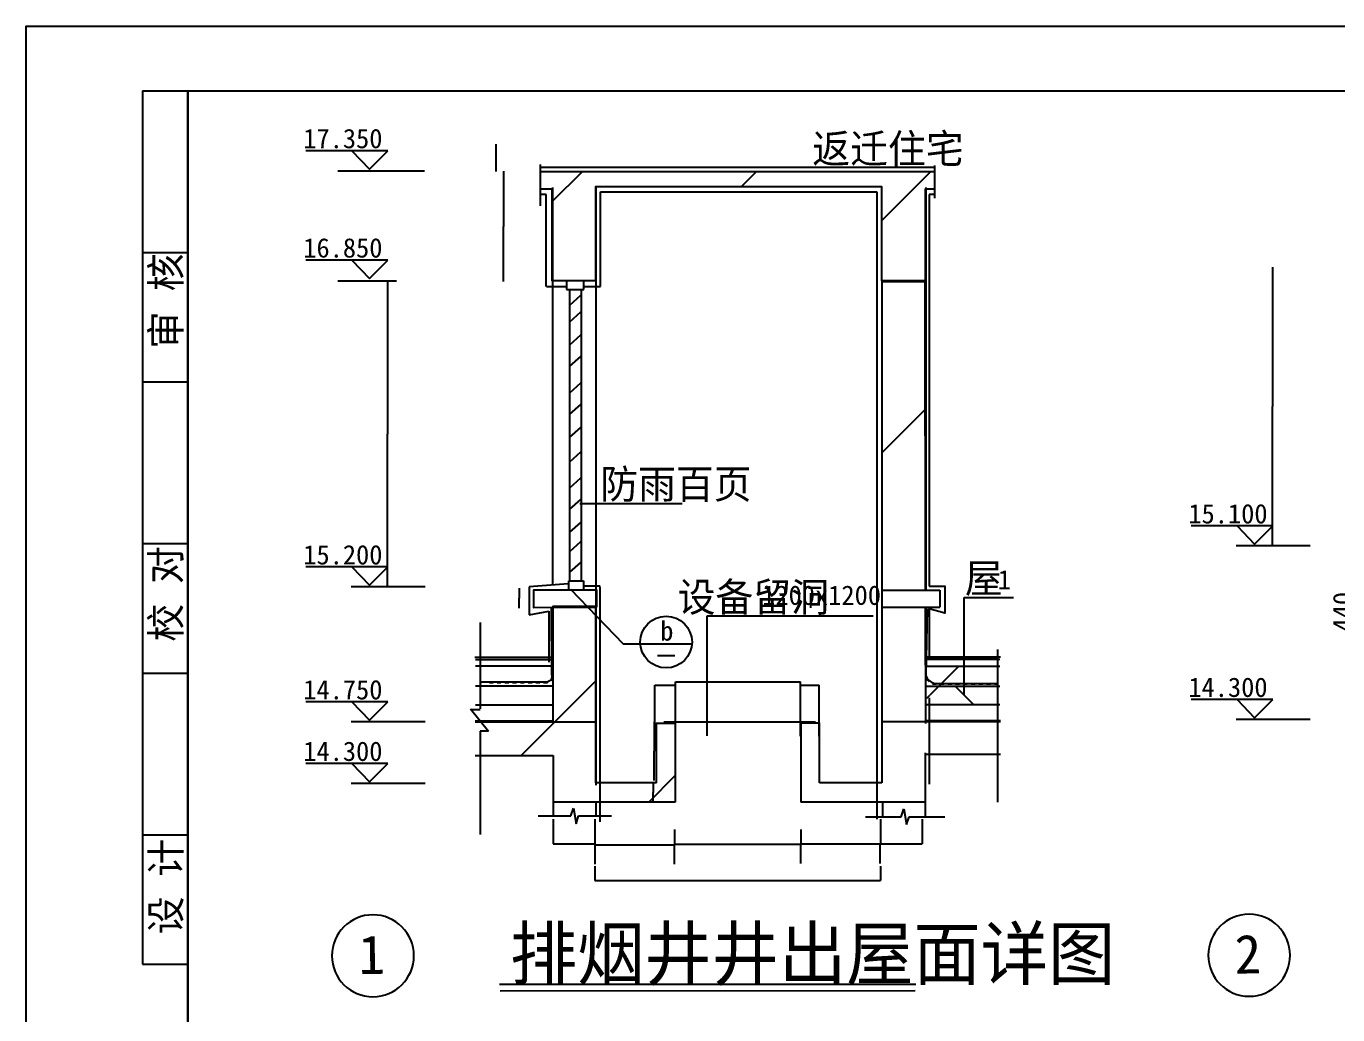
# Model space of a CAD drawing. Header units: metres. Extents: x 169789 to 254571, y -54633 to 5590.
# Drawn here: x 169860 to 190138, y -9694 to 5590 of the extents above; entities that cross this region are included whole.
import ezdxf

# ---------------------------------------------------------------- set-up
doc = ezdxf.new("R2010")
doc.units = ezdxf.units.M
for name, color, linetype in [('DIM', 3, 'Continuous'), ('STAIR', 2, 'Continuous'), ('SURFACE', 6, 'Continuous'), ('WALL', 40, 'Continuous')]:
    doc.layers.add(name, color=color, linetype=linetype)
doc.dimstyles.get("Standard").update_dxf_attribs({"dimtxt": 2.5, "dimasz": 2.5, "dimexe": 1.25, "dimexo": 0.625, "dimtad": 1, "dimcen": 2.5, "dimazin": 3, "dimtfac": 1, "dimtmove": 0, "dimatfit": 3})
pattern_1 = [(45, (0, 0), (-1347.038, 1347.038), [])]

# ---------------------------------------------------------------- blocks, each defined once
blk = doc.blocks.new('*D66')
for p, q in [((189130.04, 1866.8), (189130.04, -290.83)), ((189129.79, -290.83), (189129.54, -290.83)), ((189130.04, -2448.45), (189130.04, -290.83)), ((189130.04, -290.83), (189130.04, -290.83)), ((189130.29, -290.83), (189130.54, -290.83))]:
    blk.add_line(p, q)
at = {"layer": 'Defpoints'}
for p in [(189130.04, 1866.8), (189130.04, -290.83), (189130.04, -2448.45)]:
    blk.add_point(p, dxfattribs=at)
at = {"layer": 'DIM', "insert": (189130.04, -289.705), "char_height": 1, "attachment_point": 5}
blk.add_mtext(' 见转换层平面图', dxfattribs=at)
blk = doc.blocks.new('*D71')
for p, q in [((175445.18, 1643.67), (175445.18, -717.39)), ((175444.93, -717.39), (175444.68, -717.39)), ((175445.18, -3078.44), (175445.18, -717.39)), ((175445.18, -717.39), (175445.18, -717.39)), ((175445.43, -717.39), (175445.68, -717.39))]:
    blk.add_line(p, q)
at = {"layer": 'Defpoints'}
for p in [(175445.18, 1643.67), (175445.18, -717.39), (175445.18, -3078.44)]:
    blk.add_point(p, dxfattribs=at)
at = {"layer": 'DIM', "insert": (175445.18, -716.265), "char_height": 1, "attachment_point": 5}
blk.add_mtext('1600', dxfattribs=at)
blk = doc.blocks.new('*D72')
for p, q in [((177482.67, -3096.63), (177482.67, -3252.94)), ((177482.42, -3252.94), (177482.17, -3252.94)), ((177482.67, -3409.24), (177482.67, -3252.94)), ((177482.67, -3252.94), (177482.67, -3252.94)), ((177482.92, -3252.94), (177483.17, -3252.94))]:
    blk.add_line(p, q)
at = {"layer": 'Defpoints'}
for p in [(177482.67, -3096.63), (177482.67, -3252.94), (177482.67, -3409.24)]:
    blk.add_point(p, dxfattribs=at)
at = {"layer": 'DIM', "insert": (177482.67, -3251.815), "char_height": 1, "attachment_point": 5}
blk.add_mtext('60', dxfattribs=at)
blk = doc.blocks.new('*D73')
for p, q in [((183066.83, -6671.76), (183066.83, -7053.86)), ((183710.52, -6671.76), (183710.52, -7053.86)), ((183067.08, -7053.86), (183387.175, -7053.86)), ((183390.175, -7053.86), (183710.27, -7053.86))]:
    blk.add_line(p, q)
at = {"layer": 'Defpoints'}
for p in [(183066.83, -6671.76), (183710.52, -6671.76), (183066.83, -7053.86)]:
    blk.add_point(p, dxfattribs=at)
at = {"layer": 'DIM', "insert": (183388.675, -7053.86), "char_height": 1, "attachment_point": 5}
blk.add_mtext('200', dxfattribs=at)
blk = doc.blocks.new('*D74')
for p, q in [((178007.26, -6671.76), (178007.26, -7053.86)), ((178650.95, -6671.76), (178650.95, -7053.86)), ((178007.51, -7053.86), (178327.605, -7053.86)), ((178330.605, -7053.86), (178650.7, -7053.86))]:
    blk.add_line(p, q)
at = {"layer": 'Defpoints'}
for p in [(178007.26, -6671.76), (178650.95, -6671.76), (178007.26, -7053.86)]:
    blk.add_point(p, dxfattribs=at)
at = {"layer": 'DIM', "insert": (178329.105, -7053.86), "char_height": 1, "attachment_point": 5}
blk.add_mtext('200', dxfattribs=at)
blk = doc.blocks.new('*D75')
for p, q in [((177126.6, 3765.43), (177126.35, 3765.43)), ((177126.85, 3345.98), (177126.85, 3765.43)), ((177126.85, 3555.71), (177126.85, 3765.43)), ((177126.85, 3765.43), (177126.85, 3765.43)), ((177127.1, 3765.43), (177127.35, 3765.43))]:
    blk.add_line(p, q)
at = {"layer": 'Defpoints'}
for p in [(177126.85, 3765.43), (177126.85, 3555.71), (177126.85, 3345.98)]:
    blk.add_point(p, dxfattribs=at)
at = {"layer": 'DIM', "insert": (177126.85, 3766.555), "char_height": 1, "attachment_point": 5}
blk.add_mtext('20', dxfattribs=at)
blk = doc.blocks.new('*D76')
for p, q in [((177237.97, 3346.98), (177237.97, 2494.18)), ((177237.72, 2494.18), (177237.47, 2494.18)), ((177237.97, 1641.39), (177237.97, 2494.18)), ((177237.97, 2494.18), (177237.97, 2494.18)), ((177238.22, 2494.18), (177238.47, 2494.18))]:
    blk.add_line(p, q)
at = {"layer": 'Defpoints'}
for p in [(177237.97, 3346.98), (177237.97, 2494.18), (177237.97, 1641.39)]:
    blk.add_point(p, dxfattribs=at)
at = {"layer": 'DIM', "insert": (177237.97, 2495.305), "char_height": 1, "attachment_point": 5}
blk.add_mtext('500', dxfattribs=at)
blk = doc.blocks.new('*D77')
for p, q in [((179568.13, -5164.91), (179568.13, -5618.64)), ((179567.88, -5618.64), (179567.63, -5618.64)), ((179568.13, -6072.37), (179568.13, -5618.64)), ((179568.13, -5618.64), (179568.13, -5618.64)), ((179568.38, -5618.64), (179568.63, -5618.64))]:
    blk.add_line(p, q)
at = {"layer": 'Defpoints'}
for p in [(179568.13, -5164.91), (179568.13, -5618.64), (179568.13, -6072.37)]:
    blk.add_point(p, dxfattribs=at)
at = {"layer": 'DIM', "insert": (179568.13, -5617.515), "char_height": 1, "attachment_point": 5}
blk.add_mtext('300', dxfattribs=at)
blk = doc.blocks.new('*D78')
for p, q in [((179581.3, -5349.03), (179581.3, -4599.27)), ((179581.55, -4599.27), (179737.76, -4599.27)), ((179740.76, -4599.27), (179896.97, -4599.27)), ((179897.22, -5349.03), (179897.22, -4599.27))]:
    blk.add_line(p, q)
at = {"layer": 'Defpoints'}
for p in [(179581.3, -4599.27), (179581.3, -5349.03), (179897.22, -5349.03)]:
    blk.add_point(p, dxfattribs=at)
at = {"layer": 'DIM', "insert": (179739.26, -4599.27), "char_height": 1, "attachment_point": 5}
blk.add_mtext('100', dxfattribs=at)
blk = doc.blocks.new('*D79')
for p, q in [((179897.22, -5349.03), (179897.22, -4549.27)), ((179897.47, -4549.27), (180862.715, -4549.27)), ((180866.715, -4549.27), (181831.96, -4549.27)), ((181832.21, -5349.03), (181832.21, -4549.27))]:
    blk.add_line(p, q)
at = {"layer": 'Defpoints'}
for p in [(179897.22, -4549.27), (179897.22, -5349.03), (181832.21, -5349.03)]:
    blk.add_point(p, dxfattribs=at)
at = {"layer": 'DIM', "insert": (180864.715, -4549.27), "char_height": 1, "attachment_point": 5}
blk.add_mtext('1200', dxfattribs=at)
blk = doc.blocks.new('*D80')
for p, q in [((181832.21, -5388.48), (181832.21, -4599.27)), ((181832.46, -4599.27), (181975.5, -4599.27)), ((181978.5, -4599.27), (182121.54, -4599.27)), ((182121.79, -5388.48), (182121.79, -4599.27))]:
    blk.add_line(p, q)
at = {"layer": 'Defpoints'}
for p in [(181832.21, -4599.27), (181832.21, -5388.48), (182121.79, -5388.48)]:
    blk.add_point(p, dxfattribs=at)
at = {"layer": 'DIM', "insert": (181977, -4599.27), "char_height": 1, "attachment_point": 5}
blk.add_mtext('100', dxfattribs=at)
blk = doc.blocks.new('*D81')
for p, q in [((178656.58, -7364.53), (178656.58, -7064.53)), ((178656.83, -7064.53), (179267.165, -7064.53)), ((179270.165, -7064.53), (179880.5, -7064.53)), ((179880.75, -7364.53), (179880.75, -7064.53))]:
    blk.add_line(p, q)
at = {"layer": 'Defpoints'}
for p in [(178656.58, -7064.53), (178656.58, -7364.53), (179880.75, -7364.53)]:
    blk.add_point(p, dxfattribs=at)
at = {"layer": 'DIM', "insert": (179268.665, -7064.53), "char_height": 1, "attachment_point": 5}
blk.add_mtext('550', dxfattribs=at)
blk = doc.blocks.new('*D82')
for p, q in [((179880.75, -6828.59), (179880.75, -7055.55)), ((181835.49, -6828.59), (181835.49, -7055.55)), ((179881, -7055.55), (180856.12, -7055.55)), ((180860.12, -7055.55), (181835.24, -7055.55))]:
    blk.add_line(p, q)
at = {"layer": 'Defpoints'}
for p in [(179880.75, -6828.59), (181835.49, -6828.59), (179880.75, -7055.55)]:
    blk.add_point(p, dxfattribs=at)
at = {"layer": 'DIM', "insert": (180858.12, -7055.55), "char_height": 1, "attachment_point": 5}
blk.add_mtext('1200', dxfattribs=at)
blk = doc.blocks.new('*D83')
for p, q in [((181838.67, -7354.16), (181838.67, -7054.16)), ((181838.92, -7054.16), (182449.255, -7054.16)), ((182452.255, -7054.16), (183062.59, -7054.16)), ((183062.84, -7354.16), (183062.84, -7054.16))]:
    blk.add_line(p, q)
at = {"layer": 'Defpoints'}
for p in [(181838.67, -7054.16), (181838.67, -7354.16), (183062.84, -7354.16)]:
    blk.add_point(p, dxfattribs=at)
at = {"layer": 'DIM', "insert": (182450.755, -7054.16), "char_height": 1, "attachment_point": 5}
blk.add_mtext('550', dxfattribs=at)
blk = doc.blocks.new('*D84')
for p, q in [((178649.91, -7394.81), (178649.91, -7617.48)), ((183070.38, -7394.81), (183070.38, -7617.48)), ((178650.16, -7617.48), (180858.145, -7617.48)), ((180862.145, -7617.48), (183070.13, -7617.48))]:
    blk.add_line(p, q)
at = {"layer": 'Defpoints'}
for p in [(178649.91, -7394.81), (183070.38, -7394.81), (178649.91, -7617.48)]:
    blk.add_point(p, dxfattribs=at)
at = {"layer": 'DIM', "insert": (180860.145, -7617.48), "char_height": 1, "attachment_point": 5}
blk.add_mtext('2300', dxfattribs=at)
blk = doc.blocks.new('*D160')
for p, q in [((179551.51, -6256.12), (179551.26, -6256.12)), ((179551.76, -6106.2), (179551.76, -6256.12)), ((179551.76, -6406.05), (179551.76, -6256.12)), ((179551.76, -6256.12), (179551.76, -6256.12)), ((179552.01, -6256.12), (179552.26, -6256.12))]:
    blk.add_line(p, q)
at = {"layer": 'Defpoints'}
for p in [(179551.76, -6106.2), (179551.76, -6256.12), (179551.76, -6406.05)]:
    blk.add_point(p, dxfattribs=at)
at = {"layer": 'DIM', "insert": (179551.76, -6254.995), "char_height": 1, "attachment_point": 5}
blk.add_mtext('100', dxfattribs=at)

msp = doc.modelspace()

# ---------------------------------------------------------------- hatches: boundary and pattern name
h = msp.add_hatch()
h.set_pattern_fill('AN31C', scale=600)
h.set_pattern_definition(pattern_1)
h.paths.add_polyline_path([(183902.86, 3343.84), (177805.23, 3343.84), (177805.23, 3072.41), (177998.63, 3072.41), (177998.63, 1651.51), (178663.08, 1651.51), (178661.82, 3104.35), (183101.41, 3104.35), (183101.41, 1651.51), (183761.39, 1651.51), (183761.39, 3072.41), (183902.86, 3072.41)])
h = msp.add_hatch()
h.set_pattern_fill('ANSI31', scale=1000)
h.paths.add_polyline_path([(183090.21, -3129.71), (183766.01, -3128.83), (183761.39, 1635.54), (183090.21, 1635.54)])
h = msp.add_hatch()
h.set_pattern_fill('AN31C', scale=600)
h.set_pattern_definition(pattern_1)
h.paths.add_polyline_path([(183090.21, -3129.71), (183090.21, -3394.19), (183985.14, -3393.01), (183985.14, -3128.54)])
h = msp.add_hatch()
h.set_pattern_fill('AN33C', scale=600)
h.set_pattern_definition(pattern_1)
h.paths.add_polyline_path([(178003.04, -5164.9), (176890.57, -5164.9), (177006.11, -5309.2), (176878.64, -5309.2), (176878.64, -5684), (178008.11, -5684), (178008.11, -6406.05), (178733.62, -6406.05), (178733.62, -6106.2), (178664.79, -6106.2), (178664.79, -3516.89), (178545.55, -3393.74), (178003.04, -3396.69)])
h.paths.add_polyline_path([(178733.62, -6106.2), (178733.62, -6406.05), (179894.83, -6406.05), (179894.83, -5188), (179604.01, -5188), (179604.01, -6106.2)])
h = msp.add_hatch()
h.set_pattern_fill('AN33C', scale=600)
h.set_pattern_definition(pattern_1)
h.paths.add_polyline_path([(176807.12, -4615.3), (176807.12, -4306.9), (177933.12, -4306.9), (177933.12, -4562.78), (177994.77, -4562.78), (177963.85, -4615.3)])
h = msp.add_hatch()
h.set_pattern_fill('AN33C', scale=600)
h.set_pattern_definition(pattern_1)
h.paths.add_polyline_path([(184913.17, -4615.3), (184913.17, -4306.9), (183787.16, -4306.9), (183787.16, -4562.78), (183725.52, -4562.78), (183756.44, -4615.3)])
h = msp.add_hatch()
h.set_pattern_fill('ANSI37', scale=1000)
h.paths.add_polyline_path([(176807.12, -4903.14), (176807.12, -4615.3), (177963.85, -4615.3), (177882.69, -4753.15), (177933.12, -4753.15), (177933.12, -4903.14)])
h = msp.add_hatch()
h.set_pattern_fill('ANSI37', scale=1000)
h.paths.add_polyline_path([(184913.17, -4903.14), (184913.17, -4615.3), (183756.44, -4615.3), (183837.6, -4753.15), (183787.16, -4753.15), (183787.16, -4903.14)])
h = msp.add_hatch()
h.set_pattern_fill('AN32C', scale=600)
h.set_pattern_definition(pattern_1)
h.paths.add_polyline_path([(177933.12, -4903.14), (177933.12, -5153.76), (177571.77, -5153.76), (176807.12, -5139.61), (176807.12, -4903.14)])
h = msp.add_hatch()
h.set_pattern_fill('AN32C', scale=600)
h.set_pattern_definition(pattern_1)
h.paths.add_polyline_path([(183787.16, -4903.14), (183787.16, -5153.76), (184148.51, -5153.76), (184913.17, -5139.61), (184913.17, -4903.14)])

# ---------------------------------------------------------------- linework, layer by layer
for p, q in [((171660.09, 4589.6), (171660.09, -8910.4)), ((171660.09, 4589.6), (172360.09, 4589.6)), ((172360.09, 4589.6), (172360.09, -23110.4)), ((171660.09, 2089.6), (172360.09, 2089.6)), ((171660.09, 89.6), (172360.09, 89.6)), ((171660.09, -2410.4), (172360.09, -2410.4)), ((171660.09, -4410.4), (172360.09, -4410.4)), ((176799.11, -5150.68), (178003.04, -5150.68)), ((184921.18, -5150.68), (183767.92, -5150.68)), ((171660.09, -6910.4), (172360.09, -6910.4)), ((171660.09, -8910.4), (172360.09, -8910.4))]:
    msp.add_line(p, q)
for points in [[(169860.09, -24110.4), (169860.09, 5589.6), (211860.09, 5589.6), (211860.09, -24110.4)], [(172360.09, -23110.4), (172360.09, 4589.6), (210860.09, 4589.6), (210860.09, -23110.4)]]:
    msp.add_lwpolyline(points, close=True)
msp.add_lwpolyline([(172360.09, 4589.6), (210860.09, 4589.6), (210860.09, -23110.4), (172360.09, -23110.4), (172360.09, 4589.6)])
at = {"layer": 'DIM'}
for p, q in [((177805.23, 3451.3), (177805.23, 2814.21)), ((176019.14, 3347.48), (174679.27, 3347.48)), ((183897.1, 3402.91), (177805.23, 3402.91)), ((183902.86, 3438.25), (183902.86, 2929.04)), ((177900.03, 2989.29), (177805.23, 2989.29)), ((177900.03, 1565.97), (177900.03, 2989.29)), ((178739.48, 3028.89), (183012.67, 3028.89)), ((178739.48, 1565.21), (178739.48, 3028.89)), ((183012.67, 3028.89), (183012.67, -6672.49)), ((183822.39, 2989.29), (183822.39, -3065.96)), ((183902.86, 2989.29), (183822.39, 2989.29)), ((175583.51, 1646.09), (174679.27, 1646.09)), ((177902.12, 1565.21), (178213.79, 1565.21)), ((178480.29, 1565.21), (178739.48, 1565.21)), ((178419.82, -1790.9), (180003.88, -1790.9)), ((189711.04, -2445.52), (188569.59, -2445.52)), ((178241.17, -3030.32), (177634.37, -3077.68)), ((176026.18, -3079.65), (174884.73, -3079.65)), ((177634.37, -3077.68), (177634.37, -3513.44)), ((178276.85, -3116.23), (179091.81, -3957.91)), ((178733.62, -3068.22), (178478.2, -3068.22)), ((178733.62, -6711.99), (178733.62, -3075.67)), ((184360.84, -3243.44), (185126.14, -3243.44)), ((184360.84, -4749.72), (184360.84, -3243.44)), ((183822.39, -3393.23), (183822.39, -4162.98)), ((176878.64, -3630.4), (176878.64, -4961.86)), ((177634.37, -3513.44), (177937.78, -3456.6)), ((177937.78, -3456.6), (177937.78, -4240.97)), ((180389.37, -5379.68), (180389.37, -3524.18)), ((180389.37, -3524.18), (182952.67, -3524.18)), ((179091.81, -3957.91), (180153.14, -3957.91)), ((184878.67, -4046.43), (184878.67, -6406.05)), ((176841.61, -4162.98), (178003.04, -4162.98)), ((179621.57, -4139.67), (179887.2, -4139.67)), ((183767.92, -4162.98), (184878.67, -4162.98)), ((183819.25, -4793.65), (183819.25, -6130.25)), ((176727.99, -4961.86), (177006.11, -5309.2)), ((176878.64, -4980.12), (176727.99, -4980.12)), ((176026.18, -5166.29), (174884.73, -5166.29)), ((179716.82, -5166.37), (182062.42, -5166.37)), ((189711.04, -5128.36), (188569.59, -5128.36)), ((177006.11, -5309.2), (176878.64, -5309.2)), ((176878.64, -5309.2), (176878.64, -6906.94)), ((176026.18, -6117.84), (174884.73, -6117.84)), ((178665.23, -6133.58), (178665.23, -6144.2)), ((177189.99, -9323.16), (183604.33, -9319.54))]:
    msp.add_line(p, q, dxfattribs=at)
for points in [[(178265.38, 1277.1), (178435.78, 1429.11)], [(178265.38, 1020.8), (178435.78, 1172.81)], [(178265.38, 665.96), (178435.78, 817.97)], [(178265.38, 332.37), (178435.78, 484.38)], [(178265.38, -77.11), (178435.78, 74.9)], [(178265.38, -410.7), (178435.78, -258.69)], [(178265.38, -766.53), (178435.78, -614.52)], [(178265.38, -1144.59), (178435.78, -992.58)], [(178265.38, -1544.89), (178435.78, -1392.88)], [(178265.38, -1878.47), (178435.78, -1726.46)], [(178265.38, -2234.3), (178435.78, -2082.29)], [(178265.38, -2529.86), (178435.78, -2377.85)], [(178265.38, -2852.52), (178435.78, -2700.51)], [(183822.39, -3065.96), (184062.33, -3065.96), (184062.33, -3486.91), (183822.39, -3419.66)]]:
    msp.add_lwpolyline(points, dxfattribs=at)
msp.add_circle((179753.95, -3932.47), 400, dxfattribs=at)
at = {"layer": 'STAIR'}
for p, q in [((177773.72, -6621.14), (178280.47, -6621.14)), ((178280.47, -6621.14), (178320.47, -6501.14)), ((178320.47, -6501.14), (178360.47, -6741.14)), ((178360.47, -6741.14), (178400.47, -6621.14)), ((178400.47, -6621.14), (178907.21, -6621.14)), ((182836.67, -6632.74), (183389.87, -6632.74)), ((183389.87, -6632.74), (183429.87, -6512.74)), ((183429.87, -6512.74), (183469.87, -6752.74)), ((183469.87, -6752.74), (183509.87, -6632.74)), ((183509.87, -6632.74), (184063.07, -6632.74))]:
    msp.add_line(p, q, dxfattribs=at)
at = {"layer": 'SURFACE'}
for points in [[(177978.63, -3396.8), (177983.05, -4433.54, -0.52), (177894.42, -4552.53), (176878.64, -4552.53)], [(183788, -3419.34), (183771.68, -4449.29, 0.28), (183905.69, -4570.32), (184878.67, -4570.32)], [(177920.11, -4559.73, -0.06), (177894.31, -4562.53), (177860.33, -4562.53)], [(177996.38, -4476.25, -0.15), (177971.01, -4529.66, -0.15)], [(183780.82, -4494.94, 0.08), (183819.58, -4540.38, 0.08)], [(183870.96, -4570.84, 0.05), (183904.79, -4580.32), (183929.6, -4580.32)]]:
    msp.add_lwpolyline(points, format="xyb", dxfattribs=at)
for points in [[(177988.63, -3396.75), (177988.89, -3456.75)], [(183778, -3419.18), (183777.05, -3479.17)], [(177989.14, -3516.75), (177989.4, -3576.75)], [(177989.66, -3636.75), (177989.91, -3696.75)], [(183776.1, -3539.16), (183775.15, -3599.15)], [(177990.17, -3756.75), (177990.42, -3816.75)], [(183772.3, -3779.13), (183771.35, -3839.12)], [(183774.2, -3659.15), (183773.25, -3719.14)], [(177990.68, -3876.75), (177990.93, -3936.75)], [(177991.19, -3996.75), (177991.45, -4056.75)], [(183768.49, -4019.1), (183767.54, -4079.09)], [(183770.4, -3899.12), (183769.45, -3959.11)], [(177991.7, -4116.75), (177991.96, -4176.75)], [(177992.21, -4236.75), (177992.47, -4296.75)], [(183766.59, -4139.09), (183765.64, -4199.08)], [(177992.73, -4356.74), (177992.98, -4416.74)], [(183762.79, -4379.06), (183761.84, -4439.05)], [(183764.69, -4259.07), (183763.74, -4319.06)], [(176900.33, -4562.53), (176878.64, -4562.53)], [(177080.33, -4562.53), (177020.33, -4562.53)], [(177200.33, -4562.53), (177140.33, -4562.53)], [(177320.33, -4562.53), (177260.33, -4562.53)], [(177440.33, -4562.53), (177380.33, -4562.53)], [(177560.33, -4562.53), (177500.33, -4562.53)], [(177680.33, -4562.53), (177620.33, -4562.53)], [(177800.33, -4562.53), (177740.33, -4562.53)], [(183989.6, -4580.32), (184049.6, -4580.32)], [(184109.6, -4580.32), (184169.6, -4580.32)], [(184229.6, -4580.32), (184289.6, -4580.32)], [(184349.6, -4580.32), (184409.6, -4580.32)], [(184469.6, -4580.32), (184529.6, -4580.32)], [(184589.6, -4580.32), (184649.6, -4580.32)], [(184709.6, -4580.32), (184769.6, -4580.32)], [(184829.6, -4580.32), (184878.67, -4580.32)]]:
    msp.add_lwpolyline(points, dxfattribs=at)
at = {"layer": 'WALL'}
for p, q in [((175448.49, 3664.92), (174184.58, 3664.92)), ((174896.71, 3664.92), (175165.14, 3382.01)), ((175165.14, 3382.01), (175448.49, 3664.92)), ((177998.63, 3096.93), (177998.63, -3049.25)), ((178665.23, 3104.35), (178665.23, -6133.58)), ((183768.01, 3096.93), (183768.01, -3128.82)), ((175448.49, 1974.32), (174184.58, 1974.32)), ((174896.71, 1974.32), (175165.14, 1691.41)), ((175165.14, 1691.41), (175448.49, 1974.32)), ((178213.79, 1650.03), (178213.79, 1516.9)), ((178480.29, 1516.9), (178480.29, 1635.24)), ((178213.79, 1516.9), (178480.29, 1516.9)), ((178258.2, 1516.9), (178258.2, -2983.34)), ((178441.14, 1516.9), (178441.14, -2983.34)), ((189133.35, -2136.14), (187869.44, -2136.14)), ((188581.57, -2136.14), (188850, -2419.05)), ((188850, -2419.05), (189133.35, -2136.14)), ((175448.49, -2770.27), (174184.58, -2770.27)), ((174896.71, -2770.27), (175165.14, -3053.18)), ((175165.14, -3053.18), (175448.49, -2770.27)), ((178247.21, -2983.34), (178476.83, -2983.34)), ((178247.21, -3117.36), (178247.21, -2983.34)), ((178476.83, -2983.34), (178476.83, -3126.44)), ((177998.63, -3396.71), (177998.63, -4240.97)), ((183768.01, -3393.3), (183768.01, -4240.97)), ((176794.81, -4162.98), (178003.04, -4162.98)), ((176805.1, -4204.1), (178003.04, -4204.1)), ((184925.48, -4162.98), (183767.92, -4162.98)), ((184915.19, -4204.1), (183767.92, -4204.1)), ((178003.04, -4306.9), (176807.12, -4306.9)), ((183767.92, -4306.9), (184913.17, -4306.9)), ((178003.04, -4615.3), (176805.1, -4615.3)), ((183767.92, -4615.3), (184915.19, -4615.3)), ((175448.49, -4856.91), (174184.58, -4856.91)), ((174896.71, -4856.91), (175165.14, -5139.82)), ((175165.14, -5139.82), (175448.49, -4856.91)), ((189133.35, -4818.97), (187869.44, -4818.97)), ((188581.57, -4818.97), (188850, -5101.88)), ((188850, -5101.88), (189133.35, -4818.97)), ((176805.1, -4903.14), (178003.04, -4903.14)), ((184915.19, -4903.14), (183767.92, -4903.14)), ((175448.49, -5808.46), (174184.58, -5808.46)), ((174896.71, -5808.46), (175165.14, -6091.37)), ((175165.14, -6091.37), (175448.49, -5808.46))]:
    msp.add_line(p, q, dxfattribs=at)
for points in [[(177800.13, 3343.84), (183902.86, 3343.84)], [(183902.86, 3072.41), (183761.39, 3072.41), (183761.39, 1651.51), (183090.21, 1651.51), (183090.21, 3104.35), (178661.82, 3104.35), (178663.08, 1651.51), (177991.88, 1651.51), (177991.88, 3072.41), (177800.13, 3072.41)], [(183766.01, -3128.83), (183761.39, 1635.54), (183090.21, 1635.54), (183090.21, -6110.46)], [(183090.21, -3129.71), (183985.14, -3128.54)], [(183985.14, -3128.54), (183985.14, -3393.01)], [(178664.79, -6106.2), (178664.79, -3379.59), (178003.04, -3379.59), (178003.04, -5164.9)], [(183090.21, -3394.19), (183985.14, -3393.01)], [(183768.01, -5191.55), (183766.26, -3393.3)], [(176799.11, -5164.9), (178664.79, -5164.9)], [(179604.01, -6106.2), (179604.01, -5188), (179894.83, -5188), (179894.83, -6406.05)], [(182127.18, -6106.2), (182127.18, -5188), (181836.35, -5188), (181836.35, -6406.05)], [(184921.18, -5164.9), (183090.21, -5164.9)], [(183757.34, -5645.43), (183757.34, -6626.95)], [(184921.18, -5669.78), (183767.92, -5669.78)], [(176799.11, -5684), (178008.11, -5684)], [(178008.11, -5684), (178008.11, -6626.95)], [(179604.01, -6106.2), (178664.79, -6106.2)], [(183090.21, -6106.2), (182127.18, -6106.2)], [(179894.83, -6406.05), (178003.04, -6406.05)], [(178665.23, -6406.05), (178665.23, -6626.95)], [(183761.39, -6406.05), (181836.35, -6406.05)], [(183100.21, -6406.05), (183100.21, -6626.95)], [(177179.08, -9223.71), (183614.3, -9220.1)]]:
    msp.add_lwpolyline(points, dxfattribs=at)
msp.add_lwpolyline([(178681.33, -3393), (178681.33, -3128.54), (177705.25, -3128.54), (177705.25, -3398.3)], close=True, dxfattribs=at)
for points in [[(174586.66, -8782.56, 1), (175854.16, -8782.56, 1)], [(188134.58, -8774.56, 1), (189402.08, -8774.56, 1)]]:
    msp.add_lwpolyline(points, format="xyb", close=True, dxfattribs=at)

# ---------------------------------------------------------------- texts
for s, p in [('审 核', (172243.85, 600.21)), ('校 对', (172243.85, -3924.83)), ('设 计', (172243.85, -8449.87))]:
    msp.add_text(s, height=450, rotation=90).set_placement(p)
at = {"layer": 'DIM'}
for s, height, p in [('返迁住宅', 450, (182014.59, 3470.6)), ('防雨百页', 450, (178735.27, -1714.14)), ('屋', 450, (184371.62, -3169.63)), ('1', 300, (184880.97, -3118.74)), ('设备留洞', 450, (179931.58, -3461.69)), ('1200x1200', 300, (181239.4, -3357.16)), ('b', 300, (179663.52, -3909.2))]:
    msp.add_text(s, height=height, dxfattribs=at).set_placement(p)
msp.add_text('440', height=300, rotation=90, dxfattribs=at).set_placement((190363.33, -3768.46))
at = {"layer": 'WALL'}
for s, height, p in [('17.350', 300, (174143.43, 3703.45)), ('16.850', 300, (174143.43, 2012.85)), ('15.100', 300, (187828.29, -2097.61)), ('15.200', 300, (174143.43, -2731.74)), ('14.750', 300, (174143.43, -4818.38)), ('14.300', 300, (187828.29, -4780.44)), ('14.300', 300, (174143.43, -5769.92)), ('排烟井井出屋面详图', 800, (177338.75, -9149.09))]:
    msp.add_text(s, height=height, dxfattribs=at).set_placement(p)
for s, p in [('1', (175001.75, -9067.53)), ('2', (188549.67, -9059.52))]:
    msp.add_text(s, height=600, rotation=1, dxfattribs=at).set_placement(p)

# ---------------------------------------------------------------- dimensions: what is measured, and where the dimension line sits
at = {"layer": 'DIM'}
for base, p1, p2, text, picture, middle in [((177126.85, 3765.43), (177126.85, 3345.98), (177126.85, 3555.71), '20', '*D75', (177126.85, 3766.555)), ((177237.97, 2494.18), (177237.97, 1641.39), (177237.97, 3346.98), '500', '*D76', (177237.97, 2495.305)), ((189130.04, -290.83), (189130.04, -2448.45), (189130.04, 1866.8), ' 见转换层平面图', '*D66', (189130.04, -289.705)), ((175445.18, -717.39), (175445.18, -3078.44), (175445.18, 1643.67), '1600', '*D71', (175445.18, -716.265)), ((177482.67, -3252.94), (177482.67, -3096.63), (177482.67, -3409.24), '60', '*D72', (177482.67, -3251.815)), ((179581.3, -4599.27), (179581.3, -5349.03), (179897.22, -5349.03), '100', '*D78', (179739.26, -4599.27)), ((179897.22, -4549.27), (179897.22, -5349.03), (181832.21, -5349.03), '1200', '*D79', (180864.715, -4549.27)), ((181832.21, -4599.27), (181832.21, -5388.48), (182121.79, -5388.48), '100', '*D80', (181977, -4599.27)), ((179568.13, -5618.64), (179568.13, -6072.37), (179568.13, -5164.91), '300', '*D77', (179568.13, -5617.515)), ((179551.76, -6256.12), (179551.76, -6106.2), (179551.76, -6406.05), '100', '*D160', (179551.76, -6254.995)), ((178007.26, -7053.86), (178007.26, -6671.76), (178650.95, -6671.76), '200', '*D74', (178329.105, -7053.86)), ((183066.83, -7053.86), (183066.83, -6671.76), (183710.52, -6671.76), '200', '*D73', (183388.675, -7053.86)), ((179880.75, -7055.55), (179880.75, -6828.59), (181835.49, -6828.59), '1200', '*D82', (180858.12, -7055.55)), ((178656.58, -7064.53), (178656.58, -7364.53), (179880.75, -7364.53), '550', '*D81', (179268.665, -7064.53)), ((181838.67, -7054.16), (181838.67, -7354.16), (183062.84, -7354.16), '550', '*D83', (182450.755, -7054.16)), ((178649.91, -7617.48), (178649.91, -7394.81), (183070.38, -7394.81), '2300', '*D84', (180860.145, -7617.48))]:
    dim = msp.add_linear_dim(base=base, p1=p1, p2=p2, text=text, dimstyle='Standard', dxfattribs=at)
    dim.commit()
    dim.dimension.update_dxf_attribs({"geometry": picture, "text_midpoint": middle})

doc.saveas('drawing.dxf')
